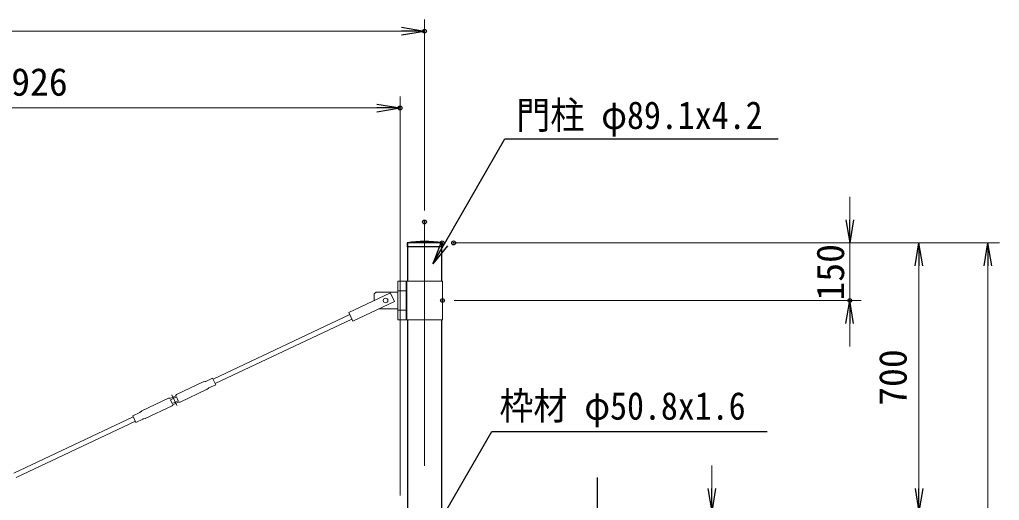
# Model space of a CAD drawing. Units: millimetres, scale not verified. Extents: x -6300 to 6300, y -4455 to 4455.
# Drawn here: x -1512 to 1043, y 26 to 1278 of the extents above; entities that cross this region are included whole.
import ezdxf
from ezdxf.enums import TextEntityAlignment as Align

# ---------------------------------------------------------------- set-up
doc = ezdxf.new("R2010")
doc.units = ezdxf.units.MM
doc.header["$LTSCALE"] = 20
doc.header["$PDMODE"] = 32
doc.header["$PDSIZE"] = 10
doc.linetypes.add('USER1', pattern=[50.8, 31.75, -6.35, 6.35, -6.35])
for name, color, linetype, lineweight in [('0-1_D-STR-TXT', 7, 'Continuous', 25), ('0-2_D-STR3', 3, 'Continuous', 13), ('0-3_D-STR1', 1, 'Continuous', 25), ('0-4_D-BMK', 2, 'USER1', 13), ('0-5_D-STR-DIM', 7, 'Continuous', 13), ('0-7_D-BGD', 7, 'Continuous', 25)]:
    doc.layers.add(name, color=color, linetype=linetype, lineweight=lineweight)
doc.layers.add('0-9_0', color=7, linetype='Continuous')
doc.layers.add('0-A_Defpoints', color=7, linetype='Continuous')
doc.styles.add('ＭＳ ゴシック', font='')
doc.styles.get('ＭＳ ゴシック').set_extended_font_data('MS Gothic')

# ---------------------------------------------------------------- blocks, each defined once
blk = doc.blocks.new('_Open')
at = {"layer": '0-9_0'}
blk.add_line((-20, 3.333), (0, 0), dxfattribs=at)
blk.add_lwpolyline([(-20, -3.333), (0, 0), (-20, 0)], dxfattribs=at)
blk = doc.blocks.new('MLeader1')
at = {"layer": '0-1_D-STR-TXT'}
blk.add_line((-395.67, 688.49), (-434.33, 641.53), dxfattribs=at)
for points in [[(-404.33, 693.49), (-246.4, 967.04), (455.47, 967.04), (466.27, 967.04)], [(-412.99, 698.49), (-434.33, 641.53), (-404.33, 693.49)]]:
    blk.add_lwpolyline(points, dxfattribs=at)
blk = doc.blocks.new('MLeader2')
at = {"layer": '0-1_D-STR-TXT'}
blk.add_line((-501.77, -198.38), (-540.43, -245.34), dxfattribs=at)
for points in [[(-510.43, -193.38), (-280.56, 204.76), (426.21, 204.76), (437.01, 204.76)], [(-519.09, -188.38), (-540.43, -245.34), (-510.43, -193.38)]]:
    blk.add_lwpolyline(points, dxfattribs=at)

msp = doc.modelspace()

# ---------------------------------------------------------------- linework, layer by layer
at = {"layer": '0-2_D-STR3'}
for p, q in [((-525.38, 596.12), (-525.38, 496.12)), ((-409.04, 596.12), (-525.38, 596.12)), ((-503.78, 596.12), (-503.78, 496.12)), ((-502, 596.12), (-502, 496.12)), ((-409.04, 596.12), (-409.04, 496.12)), ((-544.67, 565.96), (-653.22, 514.79)), ((-587.44, 563.12), (-582.44, 568.12)), ((-587.44, 545.45), (-587.44, 563.12)), ((-582.44, 568.12), (-525.38, 568.12)), ((-534.22, 543.79), (-544.45, 565.5)), ((-502, 571.12), (-525.38, 571.12)), ((-534.01, 543.34), (-642.56, 492.18)), ((-653.22, 514.79), (-642.56, 492.18)), ((-574.14, 524.12), (-525.38, 524.12)), ((-502, 521.12), (-525.38, 521.12)), ((-650.66, 509.37), (-1007.05, 341.37)), ((-645.12, 497.61), (-1001.51, 329.61)), ((-409.04, 496.12), (-525.38, 496.12)), ((-1033.41, 333.92), (-1102.59, 301.31)), ((-1032.2, 334.32), (-1027.42, 335.21)), ((-1026.42, 335.56), (-1008.33, 344.09)), ((-1008.33, 344.09), (-1000.23, 326.9)), ((-1024.01, 314.03), (-1093.21, 281.41)), ((-1023.11, 314.58), (-1019.22, 317.83)), ((-1018.32, 318.37), (-1000.23, 326.9)), ((-1123.4, 291.51), (-1192.59, 258.89)), ((-1120.04, 291.43), (-1123.4, 291.51)), ((-1120.04, 291.43), (-1119.83, 290.98)), ((-1104.45, 298.23), (-1119.83, 290.98)), ((-1102.96, 295.06), (-1118.34, 287.81)), ((-1118.34, 287.81), (-1113.65, 277.86)), ((-1115.06, 300.81), (-1101.62, 272.29)), ((-1096.78, 281.94), (-1112.15, 274.7)), ((-1104.67, 298.68), (-1102.59, 301.31)), ((-1104.67, 298.68), (-1104.45, 298.23)), ((-1193.49, 258.34), (-1197.39, 255.1)), ((-1114.02, 271.61), (-1183.78, 238.72)), ((-1111.94, 274.24), (-1114.02, 271.61)), ((-1112.15, 274.7), (-1111.94, 274.24)), ((-1215.1, 243.3), (-1526.18, 96.7)), ((-1209.55, 231.55), (-1520.64, 84.94)), ((-1190.18, 237.36), (-1208.28, 228.83)), ((-1184.21, 238.64), (-1189.19, 237.71))]:
    msp.add_line(p, q, dxfattribs=at)
for points in [[(-1102.96, 295.06), (-1098.27, 285.11), (-1113.65, 277.86)], [(-1096.78, 281.94), (-1096.56, 281.49), (-1093.21, 281.41)], [(-1198.29, 254.55), (-1216.38, 246.02), (-1208.28, 228.83)]]:
    msp.add_lwpolyline(points, dxfattribs=at)
msp.add_circle((-557.44, 546.12), 6, dxfattribs=at)
for centre, start, end in [((-1031.28, 329.4), 100.63284, 115.23769), ((-1028.55, 340.08), 283.14293, 295.23769), ((-1026.14, 318.55), 295.23769, 307.33245), ((-1016.19, 313.85), 115.23769, 127.33245), ((-1190.46, 254.37), 115.23769, 127.33245), ((-1200.42, 259.07), 295.23769, 307.33245), ((-1188.05, 232.84), 103.14293, 115.23769), ((-1185.35, 243.51), 283.14293, 295.23769)]:
    msp.add_arc(centre, 5, start, end, dxfattribs=at)
at = {"layer": '0-3_D-STR1'}
for p, q in [((-410.14, 696.12), (-501.64, 696.12)), ((-501.64, 696.12), (-501.64, 686.12)), ((-500.44, 696.12), (-500.44, 596.12)), ((-411.34, 696.12), (-411.34, 596.12)), ((-410.14, 696.12), (-410.14, 686.12)), ((-410.14, 686.12), (-501.64, 686.12)), ((-500.44, 496.12), (-500.44, -12.29)), ((-411.34, 496.12), (-411.34, -12.29))]:
    msp.add_line(p, q, dxfattribs=at)
msp.add_arc((-455.89, 436.49), 263.63, 80.00648, 99.99352, dxfattribs=at)
at = {"layer": '0-4_D-BMK'}
msp.add_line((-455.89, 750.76), (-455.89, -2559.87), dxfattribs=at)
at = {"layer": '0-5_D-STR-DIM'}
for p, q in [((-455.89, 780.76), (-455.89, 1277.71)), ((-4395.89, 1247.71), (-515.89, 1247.71)), ((-519.89, 38.06), (-519.89, 1077.71)), ((-2385.89, 1047.71), (-579.89, 1047.71)), ((652.64, 756.12), (652.64, 816.12)), ((-380.14, 696.12), (682.64, 696.12)), ((-350.14, 696.12), (862.64, 696.12)), ((-350.14, 696.12), (1042.64, 696.12)), ((652.64, 696.12), (652.64, 546.12)), ((832.64, 636.12), (832.64, 56.12)), ((1012.64, 636.12), (1012.64, -2443.88)), ((-379.04, 546.12), (682.64, 546.12)), ((652.64, 486.12), (652.64, 426.12)), ((292.64, 56.12), (292.64, 116.12))]:
    msp.add_line(p, q, dxfattribs=at)
at = {"layer": '0-7_D-BGD'}
msp.add_lwpolyline([(-5.62, 85.39), (-5.62, -956.38), (-47.61, -967.63), (36.37, -990.13), (-5.62, -1001.38), (-5.62, -2127.99)], dxfattribs=at)
at = {"layer": '0-A_Defpoints'}
for p in [(-455.89, 1247.71), (-519.89, 1047.71), (-455.89, 750.76), (-410.14, 696.12), (-380.14, 696.12), (-409.04, 546.12), (652.64, 546.12)]:
    msp.add_point(p, dxfattribs=at)

# ---------------------------------------------------------------- block references
at = {"layer": '0-1_D-STR-TXT'}
for name in ['MLeader1', 'MLeader2']:
    msp.add_blockref(name, (0, 0), dxfattribs=at)
at = {"layer": '0-5_D-STR-DIM', "xscale": 3, "yscale": 3}
for p in [(-455.89, 1247.71), (-519.89, 1047.71)]:
    msp.add_blockref('_Open', p, dxfattribs=at)
for p, rotation in [((652.64, 696.12), 270), ((832.64, 696.12), 90), ((1012.64, 696.12), 90), ((652.64, 546.12), 90), ((292.64, -3.88), 270), ((832.64, -3.88), 270)]:
    msp.add_blockref('_Open', p, dxfattribs=dict(at, rotation=rotation))

# ---------------------------------------------------------------- texts
at = {"layer": '0-1_D-STR-TXT', "style": 'ＭＳ ゴシック', "width": 0.9}
for s, p in [('門柱 φ89.1x4.2', (-216.56, 971.25)), ('枠材 φ50.8x1.6', (-260.65, 214.04))]:
    msp.add_text(s, height=72.14, dxfattribs=at).set_placement(p, align=Align.BOTTOM_LEFT)
at = {"layer": '0-5_D-STR-DIM', "style": 'ＭＳ ゴシック'}
msp.add_text('1926', height=72.14, dxfattribs=at).set_placement((-1582.45, 1057.84), align=Align.BOTTOM_LEFT)
for s, p in [('150', (659.46, 545.99)), ('700', (822.52, 271.87))]:
    msp.add_text(s, height=72.14, rotation=90, dxfattribs=at).set_placement(p, align=Align.BOTTOM_LEFT)

doc.saveas('drawing.dxf')
